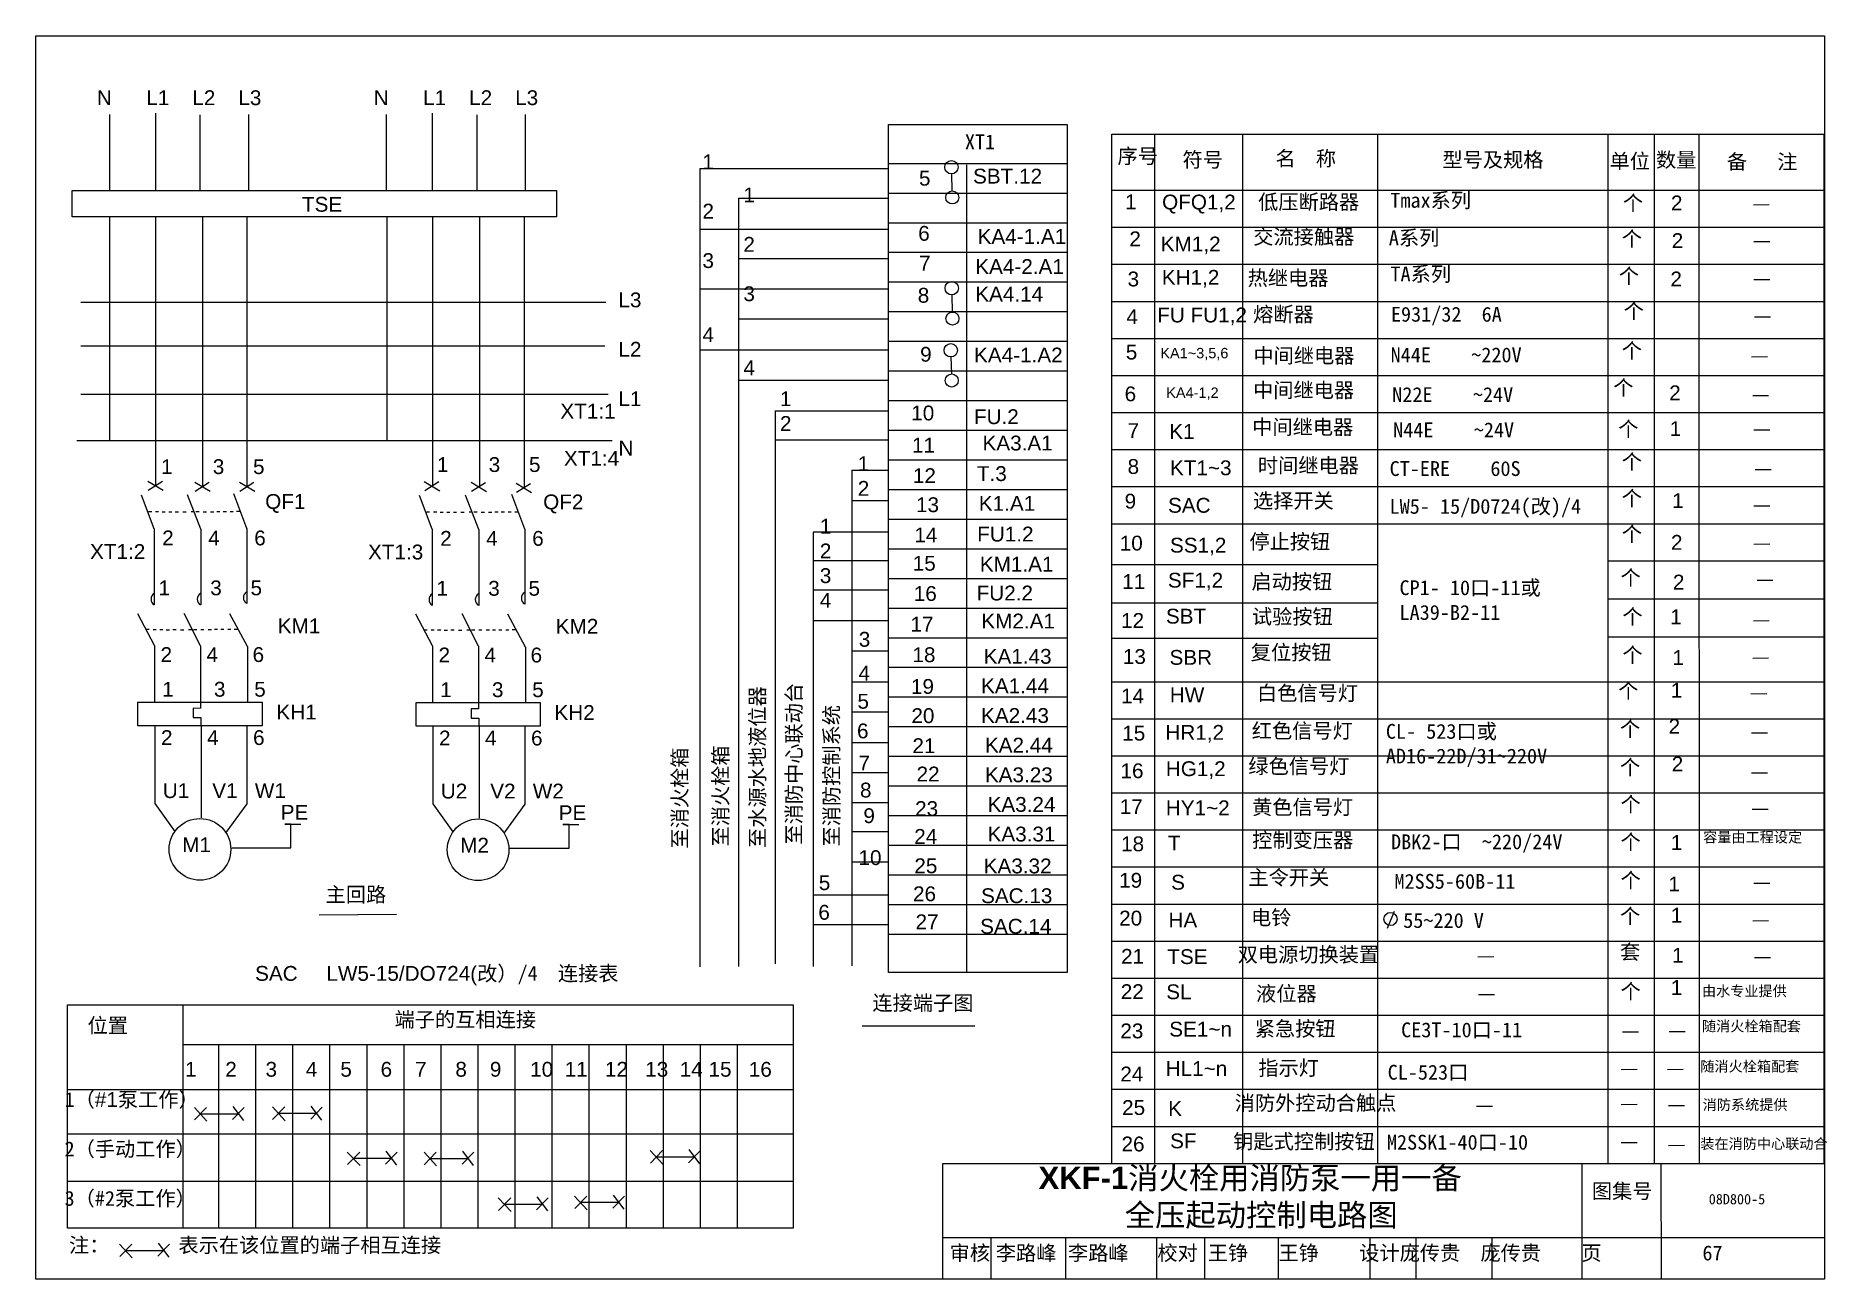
# Model space of a CAD drawing. Header units: millimetres. Extents: x 3166 to 3287, y 1511 to 1595.
import ezdxf

# ---------------------------------------------------------------- set-up
doc = ezdxf.new("R2010")
doc.units = ezdxf.units.MM
doc.styles.get("Standard").update_dxf_attribs({"font": 'arial.ttf'})

# ---------------------------------------------------------------- blocks, each defined once
blk = doc.blocks.new('*U36')
at = {"color": 7}
blk.add_line((-24.05, 0), (24.05, 0), dxfattribs=at)
blk = doc.blocks.new('*U37')
at = {"color": 0, "linetype": 'ByBlock', "lineweight": -2, "transparency": 16777216}
for p in [(0, 22.5), (0, 20), (0, 17.5), (0, 15), (0, 12.5), (0, 10), (0, 7.5), (0, 5), (0, 2.5), (0, 0)]:
    blk.add_blockref('*U36', p, dxfattribs=at)
blk = doc.blocks.new('*U38')
at = {"color": 7}
blk.add_line((-24.02, 0), (24.02, 0), dxfattribs=at)
blk = doc.blocks.new('*U39')
at = {"color": 0, "linetype": 'ByBlock', "lineweight": -2, "transparency": 16777216}
for p in [(0, 30), (0, 27.5), (0, 25), (0, 22.5), (0, 20), (0, 17.5), (0, 15), (0, 12.5), (0, 10), (0, 7.5), (0, 5), (0, 2.5), (0, 0)]:
    blk.add_blockref('*U38', p, dxfattribs=at)
blk = doc.blocks.new('*U40')
at = {"color": 7}
blk.add_line((-6.03, 0), (6.03, 0), dxfattribs=at)
blk = doc.blocks.new('*U41')
at = {"color": 0, "linetype": 'ByBlock', "lineweight": -2, "transparency": 16777216}
for p in [(0, 52), (0, 50), (0, 48), (0, 46), (0, 44), (0, 42), (0, 40), (0, 38), (0, 36), (0, 34), (0, 32), (0, 30), (0, 28), (0, 26), (0, 24), (0, 22), (0, 20), (0, 18), (0, 16), (0, 14), (0, 12), (0, 10), (0, 8), (0, 6), (0, 4), (0, 2), (0, 0)]:
    blk.add_blockref('*U40', p, dxfattribs=at)
blk = doc.blocks.new('*U42')
at = {"color": 7}
blk.add_line((0, 6.19), (0, -6.19), dxfattribs=at)
blk = doc.blocks.new('*U43')
at = {"color": 0, "linetype": 'ByBlock', "lineweight": -2, "transparency": 16777216}
for p in [(0, 0), (2.5, 0), (5, 0), (7.5, 0), (10, 0), (12.5, 0), (15, 0), (17.5, 0), (20, 0), (22.5, 0), (25, 0), (27.5, 0), (30, 0), (32.5, 0), (35, 0)]:
    blk.add_blockref('*U42', p, dxfattribs=at)

msp = doc.modelspace()

# ---------------------------------------------------------------- linework, layer by layer
for p, q in [((3171.43, 1590.02), (3171.43, 1584.88)), ((3174.53, 1590.11), (3174.53, 1584.88)), ((3177.54, 1590), (3177.54, 1584.88)), ((3180.81, 1590.02), (3180.81, 1584.88)), ((3190.1, 1590.02), (3190.1, 1584.88)), ((3193.2, 1590.11), (3193.2, 1584.88)), ((3196.22, 1590), (3196.22, 1584.88)), ((3199.49, 1590.02), (3199.49, 1584.88)), ((3241.96, 1588.68), (3241.96, 1519.23)), ((3247.89, 1588.68), (3247.89, 1519.23)), ((3257.01, 1588.68), (3257.01, 1519.23)), ((3272.54, 1588.68), (3272.54, 1519.23)), ((3275.68, 1588.68), (3275.68, 1519.23)), ((3278.69, 1588.68), (3278.72, 1519.23)), ((3211.27, 1586.38), (3224.01, 1586.38)), ((3211.27, 1586.38), (3211.27, 1532.52)), ((3229.26, 1586.63), (3229.26, 1532.12)), ((3228.25, 1586.01), (3228.29, 1584.86)), ((3213.89, 1584.38), (3224.01, 1584.38)), ((3213.89, 1584.38), (3213.89, 1532.53)), ((3282.37, 1583.93), (3283.44, 1583.94)), ((3171.43, 1583.12), (3171.43, 1568.02)), ((3174.53, 1583.12), (3174.53, 1565)), ((3177.7, 1583.12), (3177.7, 1564.93)), ((3180.7, 1583.12), (3180.7, 1564.91)), ((3190.14, 1583.12), (3190.14, 1568.02)), ((3193.24, 1583.12), (3193.24, 1565)), ((3196.41, 1583.12), (3196.41, 1564.93)), ((3199.41, 1583.12), (3199.41, 1564.76)), ((3211.27, 1582.29), (3224.01, 1582.29)), ((3282.41, 1581.45), (3283.48, 1581.46)), ((3213.89, 1580.31), (3224.01, 1580.31)), ((3282.41, 1578.88), (3283.48, 1578.89)), ((3211.27, 1578.25), (3224.01, 1578.25)), ((3228.27, 1577.84), (3228.31, 1576.69)), ((3169.51, 1577.35), (3204.93, 1577.35)), ((3213.89, 1576.23), (3224.01, 1576.23)), ((3282.45, 1576.36), (3283.53, 1576.37)), ((3169.51, 1574.42), (3204.86, 1574.42)), ((3211.27, 1574.13), (3224.01, 1574.13)), ((3228.21, 1573.66), (3228.25, 1572.51)), ((3282.25, 1573.67), (3283.32, 1573.68)), ((3213.89, 1572.1), (3224.01, 1572.1)), ((3169.51, 1571.15), (3205.09, 1571.15)), ((3282.33, 1571.06), (3283.4, 1571.07)), ((3216.36, 1570.03), (3224.01, 1570.03)), ((3216.36, 1570.03), (3216.36, 1532.72)), ((3169.24, 1568.02), (3205.36, 1568.02)), ((3216.36, 1568.07), (3224.01, 1568.07)), ((3282.41, 1568.75), (3283.48, 1568.75)), ((3221.52, 1566.03), (3224.01, 1566.03)), ((3221.52, 1566.03), (3221.52, 1532.58)), ((3282.5, 1566.06), (3283.57, 1566.06)), ((3174.44, 1562.07), (3173.59, 1564.34)), ((3174.03, 1565.29), (3175.06, 1564.67)), ((3174.05, 1564.68), (3175, 1565.29)), ((3177.59, 1562.05), (3176.7, 1564.36)), ((3177.2, 1565.22), (3178.23, 1564.6)), ((3177.22, 1564.61), (3178.17, 1565.22)), ((3180.7, 1562.08), (3179.82, 1564.42)), ((3180.2, 1565.22), (3181.24, 1564.6)), ((3180.23, 1564.61), (3181.18, 1565.21)), ((3192.68, 1565.26), (3193.72, 1564.63)), ((3192.71, 1564.64), (3193.65, 1565.25)), ((3196.35, 1562.02), (3195.46, 1564.33)), ((3195.83, 1565.21), (3196.87, 1564.59)), ((3195.86, 1564.6), (3196.81, 1565.2)), ((3199.46, 1562.05), (3198.58, 1564.39)), ((3198.87, 1565.14), (3199.91, 1564.52)), ((3198.9, 1564.53), (3199.84, 1565.13)), ((3174.06, 1563.24), (3174.28, 1563.24)), ((3174.54, 1563.23), (3174.75, 1563.23)), ((3174.98, 1563.22), (3175.19, 1563.22)), ((3175.43, 1563.21), (3175.64, 1563.21)), ((3175.87, 1563.22), (3176.09, 1563.22)), ((3176.39, 1563.21), (3176.61, 1563.21)), ((3176.94, 1563.23), (3177.15, 1563.23)), ((3177.26, 1563.23), (3177.48, 1563.23)), ((3177.75, 1563.22), (3177.97, 1563.22)), ((3178.26, 1563.22), (3178.47, 1563.22)), ((3178.68, 1563.24), (3178.89, 1563.24)), ((3179.11, 1563.24), (3179.32, 1563.24)), ((3179.57, 1563.24), (3179.79, 1563.24)), ((3180.01, 1563.25), (3180.23, 1563.25)), ((3193.21, 1562.04), (3192.35, 1564.31)), ((3192.83, 1563.21), (3193.04, 1563.21)), ((3193.3, 1563.2), (3193.52, 1563.2)), ((3193.74, 1563.19), (3193.96, 1563.19)), ((3194.19, 1563.18), (3194.4, 1563.18)), ((3194.64, 1563.19), (3194.85, 1563.19)), ((3195.15, 1563.18), (3195.37, 1563.18)), ((3195.7, 1563.2), (3195.91, 1563.2)), ((3196.03, 1563.2), (3196.24, 1563.2)), ((3196.52, 1563.19), (3196.73, 1563.19)), ((3197.02, 1563.19), (3197.23, 1563.19)), ((3197.44, 1563.21), (3197.66, 1563.21)), ((3197.87, 1563.21), (3198.09, 1563.21)), ((3198.34, 1563.21), (3198.55, 1563.21)), ((3198.78, 1563.22), (3198.99, 1563.22)), ((3221.52, 1563.98), (3224.01, 1563.98)), ((3282.41, 1563.62), (3283.48, 1563.62)), ((3174.44, 1562.07), (3174.44, 1556.93)), ((3177.59, 1562.05), (3177.59, 1556.93)), ((3180.7, 1562.08), (3180.7, 1557.02)), ((3193.21, 1562.04), (3193.21, 1556.9)), ((3196.35, 1562.02), (3196.35, 1556.9)), ((3199.46, 1562.05), (3199.46, 1556.98)), ((3224.01, 1561.83), (3218.92, 1561.83)), ((3218.92, 1561.83), (3218.92, 1532.54)), ((3282.41, 1561.04), (3283.48, 1561.05)), ((3224.01, 1559.91), (3218.92, 1559.91)), ((3282.62, 1558.6), (3283.69, 1558.61)), ((3224.01, 1557.92), (3218.92, 1557.92)), ((3174.47, 1554.2), (3173.34, 1556.33)), ((3177.58, 1554.17), (3176.47, 1556.36)), ((3180.74, 1554.12), (3179.55, 1556.34)), ((3193.23, 1554.17), (3192.1, 1556.3)), ((3196.34, 1554.14), (3195.23, 1556.33)), ((3199.5, 1554.09), (3198.31, 1556.31)), ((3224.01, 1555.86), (3218.92, 1555.86)), ((3282.37, 1555.86), (3283.44, 1555.87)), ((3173.9, 1555.29), (3174.12, 1555.29)), ((3174.38, 1555.28), (3174.59, 1555.28)), ((3174.82, 1555.27), (3175.03, 1555.27)), ((3175.26, 1555.26), (3175.48, 1555.26)), ((3175.71, 1555.27), (3175.93, 1555.27)), ((3176.23, 1555.26), (3176.45, 1555.26)), ((3176.77, 1555.28), (3176.99, 1555.28)), ((3177.1, 1555.28), (3177.32, 1555.28)), ((3177.59, 1555.27), (3177.81, 1555.27)), ((3178.09, 1555.27), (3178.31, 1555.27)), ((3178.52, 1555.29), (3178.73, 1555.29)), ((3178.95, 1555.29), (3179.16, 1555.29)), ((3179.41, 1555.29), (3179.63, 1555.29)), ((3179.85, 1555.3), (3180.07, 1555.3)), ((3192.66, 1555.26), (3192.88, 1555.26)), ((3193.14, 1555.25), (3193.35, 1555.25)), ((3193.58, 1555.24), (3193.79, 1555.24)), ((3194.03, 1555.23), (3194.24, 1555.23)), ((3194.47, 1555.24), (3194.69, 1555.24)), ((3194.99, 1555.23), (3195.21, 1555.23)), ((3195.54, 1555.25), (3195.75, 1555.25)), ((3195.86, 1555.25), (3196.08, 1555.25)), ((3196.35, 1555.24), (3196.57, 1555.24)), ((3196.85, 1555.24), (3197.07, 1555.24)), ((3197.28, 1555.26), (3197.49, 1555.26)), ((3197.71, 1555.26), (3197.92, 1555.26)), ((3198.17, 1555.26), (3198.39, 1555.26)), ((3198.61, 1555.27), (3198.83, 1555.27)), ((3174.47, 1554.2), (3174.47, 1550.37)), ((3177.58, 1554.17), (3177.58, 1550.37)), ((3180.74, 1554.12), (3180.74, 1550.37)), ((3193.23, 1554.17), (3193.23, 1550.34)), ((3196.34, 1554.14), (3196.34, 1550.34)), ((3199.5, 1554.09), (3199.5, 1550.34)), ((3221.52, 1553.83), (3224.01, 1553.83)), ((3282.33, 1553.34), (3283.4, 1553.35)), ((3221.52, 1551.73), (3224.01, 1551.73)), ((3177.57, 1549.95), (3177.09, 1549.96)), ((3177.09, 1549.96), (3177.09, 1549.33)), ((3177.58, 1550.37), (3177.57, 1549.96)), ((3196.34, 1549.92), (3195.85, 1549.93)), ((3195.85, 1549.93), (3195.85, 1549.3)), ((3196.34, 1550.34), (3196.34, 1549.93)), ((3282.2, 1550.94), (3283.28, 1550.95)), ((3174.49, 1548.78), (3174.49, 1543.53)), ((3177.09, 1549.33), (3177.59, 1549.33)), ((3177.59, 1549.33), (3177.59, 1548.78)), ((3177.63, 1548.78), (3177.63, 1542.57)), ((3180.7, 1548.78), (3180.7, 1543.51)), ((3193.26, 1548.75), (3193.26, 1543.5)), ((3195.85, 1549.3), (3196.35, 1549.3)), ((3196.35, 1549.3), (3196.35, 1548.75)), ((3196.39, 1548.75), (3196.39, 1542.54)), ((3199.46, 1548.75), (3199.46, 1543.48)), ((3221.52, 1549.72), (3224.01, 1549.72)), ((3221.52, 1547.64), (3224.01, 1547.64)), ((3282.25, 1548.29), (3283.32, 1548.3)), ((3221.52, 1545.63), (3224.01, 1545.63)), ((3282.24, 1545.6), (3283.32, 1545.6)), ((3174.49, 1543.53), (3175.85, 1541.64)), ((3180.7, 1543.51), (3179.28, 1541.57)), ((3193.26, 1543.5), (3194.61, 1541.61)), ((3199.46, 1543.48), (3198.05, 1541.54)), ((3221.52, 1543.6), (3224.01, 1543.6)), ((3282.29, 1543.15), (3283.36, 1543.16)), ((3183.68, 1542.14), (3183.27, 1542.14)), ((3183.27, 1542.14), (3184.34, 1542.14)), ((3183.68, 1540.54), (3183.68, 1542.14)), ((3202.45, 1542.11), (3202.03, 1542.11)), ((3202.03, 1542.11), (3203.11, 1542.11)), ((3202.45, 1540.51), (3202.45, 1542.11)), ((3221.52, 1541.64), (3224.01, 1541.64)), ((3179.7, 1540.54), (3183.68, 1540.54)), ((3198.46, 1540.51), (3202.45, 1540.51)), ((3221.52, 1539.6), (3224.01, 1539.6)), ((3282.41, 1538.15), (3283.48, 1538.15)), ((3218.92, 1537.37), (3224.01, 1537.37)), ((3185.59, 1536.02), (3190.81, 1536.06)), ((3218.92, 1535.38), (3224.01, 1535.38)), ((3258.13, 1536.24), (3257.66, 1535.1)), ((3282.33, 1535.62), (3283.4, 1535.63)), ((3263.78, 1533.19), (3264.85, 1533.2)), ((3282.45, 1533.14), (3283.52, 1533.15)), ((3263.82, 1530.64), (3264.89, 1530.65)), ((3176.38, 1529.94), (3176.38, 1514.88)), ((3222.22, 1528.53), (3229.83, 1528.53)), ((3273.54, 1528.12), (3274.62, 1528.12)), ((3276.69, 1528.16), (3277.76, 1528.16)), ((3176.38, 1527.27), (3217.56, 1527.27)), ((3273.46, 1525.59), (3274.53, 1525.6)), ((3276.57, 1525.59), (3277.64, 1525.6)), ((3168.59, 1524.23), (3217.56, 1524.23)), ((3273.46, 1523.23), (3274.53, 1523.24)), ((3177.16, 1523.03), (3178.01, 1522.1)), ((3177.17, 1522.18), (3177.99, 1523.03)), ((3177.58, 1522.6), (3180.13, 1522.6)), ((3180.52, 1523.03), (3179.74, 1522.21)), ((3179.76, 1523.09), (3180.48, 1522.14)), ((3182.43, 1523.06), (3183.28, 1522.13)), ((3182.44, 1522.21), (3183.26, 1523.06)), ((3182.85, 1522.63), (3185.4, 1522.63)), ((3185.79, 1523.05), (3185.01, 1522.24)), ((3185.03, 1523.12), (3185.75, 1522.17)), ((3263.69, 1523.11), (3264.76, 1523.11)), ((3276.65, 1523.15), (3277.72, 1523.16)), ((3168.59, 1521.25), (3217.56, 1521.25)), ((3187.48, 1520.02), (3188.34, 1519.1)), ((3187.5, 1519.17), (3188.32, 1520.02)), ((3187.91, 1519.6), (3190.45, 1519.6)), ((3190.85, 1520.02), (3190.07, 1519.21)), ((3190.08, 1520.08), (3190.81, 1519.14)), ((3192.66, 1520.01), (3193.51, 1519.08)), ((3192.67, 1519.16), (3193.49, 1520.01)), ((3196.02, 1520.01), (3195.24, 1519.19)), ((3195.26, 1520.07), (3195.98, 1519.12)), ((3207.93, 1520.12), (3208.78, 1519.19)), ((3207.94, 1519.27), (3208.76, 1520.12)), ((3208.35, 1519.69), (3210.9, 1519.69)), ((3211.29, 1520.11), (3210.51, 1519.3)), ((3210.53, 1520.18), (3211.25, 1519.23)), ((3273.46, 1520.67), (3274.53, 1520.67)), ((3276.65, 1520.46), (3277.72, 1520.47)), ((3193.08, 1519.58), (3195.63, 1519.58)), ((3239.07, 1519.23), (3227.64, 1519.23)), ((3227.64, 1519.23), (3227.64, 1511.44)), ((3270.79, 1519.23), (3270.79, 1511.44)), ((3276.12, 1519.23), (3276.14, 1511.44)), ((3168.59, 1518.05), (3217.56, 1518.05)), ((3197.67, 1516.93), (3198.53, 1516)), ((3197.69, 1516.08), (3198.51, 1516.93)), ((3198.1, 1516.5), (3200.65, 1516.5)), ((3201.04, 1516.92), (3200.26, 1516.11)), ((3200.28, 1516.99), (3201, 1516.04)), ((3202.82, 1517.05), (3203.67, 1516.12)), ((3202.83, 1516.2), (3203.65, 1517.05)), ((3203.24, 1516.63), (3205.79, 1516.63)), ((3206.18, 1517.05), (3205.4, 1516.23)), ((3205.42, 1517.11), (3206.14, 1516.16)), ((3172.11, 1513.81), (3172.97, 1512.88)), ((3172.13, 1512.96), (3172.95, 1513.81)), ((3175.48, 1513.8), (3174.7, 1512.99)), ((3174.71, 1513.87), (3175.44, 1512.92)), ((3227.64, 1514.26), (3287.17, 1514.26)), ((3230.92, 1514.26), (3230.92, 1511.44)), ((3235.94, 1514.26), (3235.94, 1511.44)), ((3242.1, 1514.26), (3242.1, 1511.44)), ((3245.33, 1514.26), (3245.33, 1511.44)), ((3250.31, 1514.26), (3250.31, 1511.44)), ((3256.48, 1514.26), (3256.48, 1511.44)), ((3259.59, 1514.26), (3259.59, 1511.44)), ((3264.72, 1514.26), (3264.72, 1511.44)), ((3172.54, 1513.38), (3175.08, 1513.38))]:
    msp.add_line(p, q)
at = {"color": 7}
for p, q in [((3239.07, 1559.65), (3257.01, 1559.65)), ((3272.54, 1559.9), (3287.12, 1559.9)), ((3239.07, 1557.07), (3257.01, 1557.07)), ((3272.54, 1557.34), (3287.17, 1557.34)), ((3239.07, 1554.69), (3257.01, 1554.69)), ((3272.54, 1554.77), (3287.12, 1554.77))]:
    msp.add_line(p, q, dxfattribs=at)
for points in [[(3166.46, 1595.32), (3287.17, 1595.32), (3287.17, 1511.44), (3166.46, 1511.44)], [(3224.01, 1589.35), (3236.06, 1589.35), (3236.06, 1532.12), (3224.01, 1532.12)], [(3239.07, 1588.68), (3287.12, 1588.68), (3287.12, 1519.23), (3239.07, 1519.23)], [(3168.91, 1584.88), (3201.6, 1584.88), (3201.6, 1583.12), (3168.91, 1583.12)], [(3173.35, 1550.37), (3181.74, 1550.37), (3181.74, 1548.78), (3173.35, 1548.78)], [(3192.12, 1550.34), (3200.5, 1550.34), (3200.5, 1548.75), (3192.12, 1548.75)], [(3168.59, 1529.94), (3217.56, 1529.94), (3217.56, 1514.88), (3168.59, 1514.88)]]:
    msp.add_lwpolyline(points, close=True)
for centre, radius in [((3228.25, 1586.46), 0.452), ((3228.31, 1584.42), 0.44), ((3228.27, 1578.3), 0.452), ((3228.32, 1576.25), 0.44), ((3228.21, 1574.11), 0.452), ((3228.27, 1572.07), 0.44), ((3177.54, 1540.44), 2.08), ((3196.31, 1540.41), 2.08), ((3257.88, 1535.74), 0.445)]:
    msp.add_circle(centre, radius)
for centre in [(3174.7, 1557.32), (3177.82, 1557.32), (3180.93, 1557.42), (3193.46, 1557.29), (3196.58, 1557.29), (3199.69, 1557.39)]:
    msp.add_arc(centre, 0.46, 123.3156, 236.6844)

# ---------------------------------------------------------------- block references
for name, p in [('*U41', (3230.02, 1534.72)), ('*U37', (3263.12, 1562.41)), ('*U39', (3263.1, 1521.75)), ('*U43', (3178.79, 1521.08))]:
    msp.add_blockref(name, p, dxfattribs=at)

# ---------------------------------------------------------------- texts
at = {"attachment_point": 1}
for s, width, insert, char_height in [('N      L1    L2    L3', 12.5032, (3170.58, 1591.65), 1), ('N      L1    L2    L3', 12.5032, (3189.26, 1591.65), 1), ('{\\fSimSun|b0|i0|c134|p2;XT1}', 5.0217, (3229.16, 1588.67), 1), ('1\\P\\P2\\P\\P3\\P\\P\\P4', 2.0069, (3211.45, 1587.33), 1), ('{\\fSimSun|b0|i0|c134|p2;序号}', 3.1874, (3239.46, 1587.71), 1), ('{\\fSimSun|b0|i0|c134|p2;符号}', 3.1874, (3243.85, 1587.47), 1), ('{\\fSimSun|b0|i0|c134|p2;名  称}', 4.687, (3250.12, 1587.55), 1), ('{\\fSimSun|b0|i0|c134|p2;型号及规格}', 7.5211, (3261.39, 1587.47), 1), ('{\\fSimSun|b0|i0|c134|p2;单位}', 3.1874, (3272.67, 1587.37), 1), ('{\\fSimSun|b0|i0|c134|p2;数量}', 3.1874, (3275.8, 1587.46), 1), ('{\\fSimSun|b0|i0|c134|p2;备   注}', 5.2814, (3280.58, 1587.33), 1), ('5', 1.8197, (3226.06, 1586.22), 1), ('SBT.12', 5.3748, (3229.71, 1586.36), 1), ('1\\P\\P2\\P\\P3\\P\\P\\P4', 2.0069, (3214.21, 1585.09), 1), ('{\\fSimSun|b0|i0|c134|p2;Tmax系列}', 6.7104, (3257.87, 1584.73), 1), ('TSE', 2.2175, (3184.42, 1584.46), 1), ('1', 1.8197, (3239.97, 1584.63), 1), ('QFQ1,2', 5.3748, (3242.47, 1584.61), 1), ('{\\fSimSun|b0|i0|c134|p2;低压断路器}', 7.1702, (3248.95, 1584.62), 1), ('{\\fSimSun|b0|i0|c134|p2;个}', 1.2292, (3273.57, 1584.55), 1), ('2', 1.8197, (3276.81, 1584.55), 1), ('6', 1.8197, (3226.01, 1582.5), 1), ('KA4-1.A1', 5.3748, (3230.02, 1582.29), 1), ('2', 1.8197, (3240.26, 1582.13), 1), ('KM1,2', 5.3748, (3242.38, 1581.78), 1), ('{\\fSimSun|b0|i0|c134|p2;交流接触器}', 7.1702, (3248.62, 1582.27), 1), ('{\\fSimSun|b0|i0|c134|p2;A系列}', 6.7104, (3257.77, 1582.2), 1), ('{\\fSimSun|b0|i0|c134|p2;个}', 1.2292, (3273.49, 1582.13), 1), ('2', 1.8197, (3276.86, 1582.01), 1), ('7', 1.8197, (3226.07, 1580.49), 1), ('KA4-2.A1', 5.3748, (3229.86, 1580.26), 1), ('3', 1.8197, (3240.14, 1579.42), 1), ('KH1,2', 5.3748, (3242.45, 1579.53), 1), ('{\\fSimSun|b0|i0|c134|p2;热继电器}', 7.1702, (3248.24, 1579.49), 1), ('{\\fSimSun|b0|i0|c134|p2;TA系列}', 6.7104, (3257.88, 1579.76), 1), ('{\\fSimSun|b0|i0|c134|p2;个}', 1.2292, (3273.29, 1579.63), 1), ('2', 1.8197, (3276.77, 1579.42), 1), ('L3\\P\\PL2\\P\\PL1\\P\\PN', 12.5032, (3205.78, 1578.01), 1), ('8', 1.8197, (3225.98, 1578.32), 1), ('KA4.14', 5.3748, (3229.86, 1578.4), 1), ('4', 1.8197, (3240.06, 1576.88), 1), ('FU FU1,2', 6.353, (3242.14, 1576.99), 1), ('{\\fSimSun|b0|i0|c134|p2;熔断器}', 7.1702, (3248.61, 1577.04), 1), ('{\\fSimSun|b0|i0|c134|p2;E931/32  6A}', 9.0122, (3257.91, 1577.04), 1), ('{\\fSimSun|b0|i0|c134|p2;个}', 1.2292, (3273.62, 1577.26), 1), ('9', 1.8197, (3226.14, 1574.34), 1), ('KA4-1.A2', 5.3748, (3229.78, 1574.29), 1), ('5', 1.8197, (3240.02, 1574.49), 1), ('\\A1;KA1~3,5,6', 5.3748, (3242.35, 1574.27), 0.7), ('{\\fSimSun|b0|i0|c134|p2;中间继电器}', 7.1702, (3248.63, 1574.25), 1), ('{\\fSimSun|b0|i0|c134|p2;N44E    ~220V}', 10.217, (3257.89, 1574.3), 1), ('{\\fSimSun|b0|i0|c134|p2;个}', 1.2292, (3273.49, 1574.59), 1), ('6', 1.8197, (3239.94, 1571.67), 1), ('\\A1;KA4-1,2', 5.3748, (3242.75, 1571.6), 0.7), ('{\\fSimSun|b0|i0|c134|p2;中间继电器}', 7.1702, (3248.61, 1571.92), 1), ('{\\fSimSun|b0|i0|c134|p2;N22E    ~24V}', 10.217, (3258, 1571.62), 1), ('{\\fSimSun|b0|i0|c134|p2;个}', 1.2292, (3272.92, 1572.09), 1), ('2', 1.8197, (3276.69, 1571.74), 1), ('XT1:1', 2.2175, (3201.86, 1570.5), 1), ('1\\P2', 1.1178, (3216.68, 1571.34), 1), ('10', 1.8197, (3225.54, 1570.38), 1), ('FU.2', 5.3748, (3229.77, 1570.13), 1), ('7', 1.8197, (3240.14, 1569.19), 1), ('{\\fSimSun|b0|i0|c134|p2;中间继电器}', 7.1702, (3248.55, 1569.43), 1), ('{\\fSimSun|b0|i0|c134|p2;N44E    ~24V}', 10.217, (3258.06, 1569.24), 1), ('{\\fSimSun|b0|i0|c134|p2;个}', 1.2292, (3273.25, 1569.3), 1), ('1', 1.8197, (3276.72, 1569.32), 1), ('11', 1.8197, (3225.59, 1568.21), 1), ('KA3.A1', 5.3748, (3230.35, 1568.35), 1), ('K1', 5.3748, (3242.95, 1569.13), 1), ('1       3     5', 8.2426, (3174.91, 1566.76), 1), ('1       3     5', 8.2426, (3193.53, 1566.9), 1), ('XT1:4', 2.2175, (3202.1, 1567.32), 1), ('1\\P2', 1.1178, (3221.93, 1566.96), 1), ('8', 1.8197, (3240.14, 1566.77), 1), ('{\\fSimSun|b0|i0|c134|p2;时间继电器}', 7.1702, (3248.93, 1566.84), 1), ('{\\fSimSun|b0|i0|c134|p2;个}', 1.2292, (3273.49, 1567.09), 1), ('12', 1.8197, (3225.65, 1566.15), 1), ('T.3', 5.3748, (3229.97, 1566.29), 1), ('KT1~3', 5.3748, (3243, 1566.68), 1), ('{\\fSimSun|b0|i0|c134|p2;CT-ERE    60S}', 10.217, (3257.82, 1566.63), 1), ('QF1', 2.2175, (3181.94, 1564.41), 1), ('QF2', 2.2175, (3200.7, 1564.38), 1), ('9', 1.8197, (3239.94, 1564.43), 1), ('{\\fSimSun|b0|i0|c134|p2;选择开关}', 7.1702, (3248.6, 1564.46), 1), ('{\\fSimSun|b0|i0|c134|p2;个}', 1.2292, (3273.49, 1564.63), 1), ('1', 1.8197, (3276.89, 1564.47), 1), ('13', 1.8197, (3225.86, 1564.19), 1), ('K1.A1', 5.3748, (3230.1, 1564.28), 1), ('SAC', 5.3748, (3242.87, 1564.15), 1), ('{\\fSimSun|b0|i0|c134|p2;LW5- 15/D0724(改)/4}', 14.0037, (3257.82, 1564.08), 1), ('2      4      6', 8.2426, (3174.99, 1561.95), 1), ('2      4      6', 8.2426, (3193.75, 1561.92), 1), ('1\\P2\\P3\\P4', 1.1178, (3219.37, 1562.74), 1), ('14', 1.8197, (3225.75, 1562.15), 1), ('FU1.2', 5.3748, (3229.99, 1562.21), 1), ('{\\fSimSun|b0|i0|c134|p2;个}', 1.2292, (3273.49, 1562.21), 1), ('XT1:2', 2.2175, (3170.12, 1561.03), 1), ('XT1:3', 2.2175, (3188.88, 1561), 1), ('10', 1.8197, (3239.61, 1561.6), 1), ('SS1,2', 5.3748, (3243, 1561.46), 1), ('{\\fSimSun|b0|i0|c134|p2;停止按钮}', 7.1702, (3248.36, 1561.7), 1), ('2', 1.8197, (3276.81, 1561.65), 1), ('15', 1.8197, (3225.64, 1560.24), 1), ('KM1.A1', 5.3748, (3230.17, 1560.18), 1), ('1       3     5', 8.2426, (3174.74, 1558.58), 1), ('1       3     5', 8.2426, (3193.5, 1558.55), 1), ('11', 1.8197, (3239.78, 1559.01), 1), ('SF1,2', 5.3748, (3242.86, 1559.1), 1), ('{\\fSimSun|b0|i0|c134|p2;启动按钮}', 7.1702, (3248.5, 1559), 1), ('{\\fSimSun|b0|i0|c134|p2;CP1- 10口-11或\\PLA39-B2-11}', 10.217, (3258.49, 1558.59), 1), ('{\\fSimSun|b0|i0|c134|p2;个}', 1.2292, (3273.41, 1559.27), 1), ('2', 1.8197, (3276.94, 1558.97), 1), ('16', 1.8197, (3225.71, 1558.2), 1), ('FU2.2', 5.3748, (3229.95, 1558.23), 1), ('KM1', 2.2175, (3182.79, 1556.02), 1), ('KM2', 2.2175, (3201.55, 1555.99), 1), ('17', 1.8197, (3225.49, 1556.13), 1), ('KM2.A1', 5.3748, (3230.27, 1556.34), 1), ('12', 1.8197, (3239.7, 1556.38), 1), ('SBT', 5.3748, (3242.73, 1556.67), 1), ('{\\fSimSun|b0|i0|c134|p2;试验按钮}', 7.1702, (3248.53, 1556.64), 1), ('{\\fSimSun|b0|i0|c134|p2;个}', 1.2292, (3273.53, 1556.64), 1), ('1', 1.8197, (3276.76, 1556.63), 1), ('3', 1.8197, (3222, 1555.11), 1), ('2      4      6', 8.2426, (3174.88, 1554.08), 1), ('2      4      6', 8.2426, (3193.64, 1554.05), 1), ('18', 1.8197, (3225.62, 1554.07), 1), ('KA1.43', 5.3748, (3230.43, 1553.96), 1), ('13', 1.8197, (3239.82, 1553.95), 1), ('SBR', 5.3748, (3242.97, 1553.89), 1), ('{\\fSimSun|b0|i0|c134|p2;复位按钮}', 7.1702, (3248.45, 1554.23), 1), ('{\\fSimSun|b0|i0|c134|p2;个}', 1.2292, (3273.53, 1554.06), 1), ('1', 1.8197, (3276.91, 1553.88), 1), ('4', 1.8197, (3221.98, 1552.83), 1), ('1       3     5', 8.2426, (3174.99, 1551.74), 1), ('1       3     5', 8.2426, (3193.75, 1551.71), 1), ('19', 1.8197, (3225.52, 1551.93), 1), ('KA1.44', 5.3748, (3230.25, 1551.97), 1), ('14', 1.8197, (3239.7, 1551.29), 1), ('HW', 5.3748, (3242.99, 1551.36), 1), ('{\\fSimSun|b0|i0|c134|p2;白色信号灯}', 7.1702, (3248.87, 1551.48), 1), ('{\\fSimSun|b0|i0|c134|p2;个}', 1.2292, (3273.25, 1551.64), 1), ('1', 1.8197, (3276.8, 1551.67), 1), ('KH1', 2.2175, (3182.7, 1550.2), 1), ('KH2', 2.2175, (3201.46, 1550.17), 1), ('5', 1.8197, (3221.91, 1550.93), 1), ('20', 1.8197, (3225.55, 1549.96), 1), ('KA2.43', 5.3748, (3230.25, 1549.97), 1), ('6', 1.8197, (3221.88, 1548.93), 1), ('15', 1.8197, (3239.78, 1548.78), 1), ('HR1,2', 5.3748, (3242.69, 1548.83), 1), ('{\\fSimSun|b0|i0|c134|p2;红色信号灯}', 7.1702, (3248.52, 1548.94), 1), ('{\\fSimSun|b0|i0|c134|p2;CL- 523口或\\PAD16-22D/31~220V}', 10.217, (3257.57, 1548.9), 1), ('{\\fSimSun|b0|i0|c134|p2;个}', 1.2292, (3273.37, 1549.06), 1), ('2', 1.8197, (3276.65, 1549.24), 1), ('2      4      6', 8.2426, (3174.91, 1548.48), 1), ('2      4      6', 8.2426, (3193.67, 1548.45), 1), ('21', 1.8197, (3225.62, 1547.93), 1), ('KA2.44', 5.3748, (3230.51, 1547.97), 1), ('7', 1.8197, (3221.98, 1546.76), 1), ('16', 1.8197, (3239.66, 1546.24), 1), ('HG1,2', 5.3748, (3242.72, 1546.38), 1), ('{\\fSimSun|b0|i0|c134|p2;绿色信号灯}', 7.1702, (3248.29, 1546.55), 1), ('{\\fSimSun|b0|i0|c134|p2;个}', 1.2292, (3273.37, 1546.48), 1), ('2', 1.8197, (3276.86, 1546.7), 1), ('22', 1.8197, (3225.9, 1546.02), 1), ('KA3.23', 5.3748, (3230.51, 1545.97), 1), ('U1    V1   W1', 8.2426, (3175.03, 1544.9), 1), ('U2    V2   W2', 8.2426, (3193.79, 1544.87), 1), ('8', 1.8197, (3222.08, 1544.94), 1), ('KA3.24', 5.3748, (3230.69, 1543.97), 1), ('17', 1.8197, (3239.61, 1543.82), 1), ('{\\fSimSun|b0|i0|c134|p2;黄色信号灯}', 7.1702, (3248.54, 1543.79), 1), ('{\\fSimSun|b0|i0|c134|p2;个}', 1.2292, (3273.41, 1543.98), 1), ('PE', 2.2175, (3182.99, 1543.44), 1), ('PE', 2.2175, (3201.75, 1543.41), 1), ('9', 1.8197, (3222.31, 1543.21), 1), ('23', 1.8197, (3225.8, 1543.69), 1), ('HY1~2', 5.3748, (3242.72, 1543.74), 1), ('24', 1.8197, (3225.74, 1541.81), 1), ('KA3.31', 5.3748, (3230.69, 1541.97), 1), ('T', 5.3748, (3242.86, 1541.37), 1), ('{\\fSimSun|b0|i0|c134|p2;控制变压器}', 7.1702, (3248.55, 1541.56), 1), ('{\\fSimSun|b0|i0|c134|p2;DBK2-口  ~220/24V}', 12.6583, (3257.92, 1541.45), 1), ('{\\fSimSun|b0|i0|c134|p2;个}', 1.2292, (3273.41, 1541.44), 1), ('1', 1.8197, (3276.8, 1541.4), 1), ('{\\fSimSun|b0|i0|c134|p2;容量由工程设定}', 12.6583, (3278.98, 1541.61), 0.7), ('M1', 2.2175, (3176.34, 1541.25), 1), ('M2', 2.2175, (3195.1, 1541.22), 1), ('10', 1.8197, (3221.98, 1540.38), 1), ('18', 1.8197, (3239.7, 1541.31), 1), ('25', 1.8197, (3225.75, 1539.83), 1), ('KA3.32', 5.3748, (3230.43, 1539.82), 1), ('{\\fSimSun|b0|i0|c134|p2;主令开关}', 7.1702, (3248.29, 1539.04), 1), ('{\\fSimSun|b0|i0|c134|p2;个}', 1.2292, (3273.41, 1538.86), 1), ('{\\fSimSun|b0|i0|c134|p2;主回路}', 7.1557, (3186.02, 1537.89), 1), ('5', 1.8197, (3219.3, 1538.69), 1), ('26', 1.8197, (3225.66, 1537.94), 1), ('SAC.13', 5.3748, (3230.25, 1537.81), 1), ('19', 1.8197, (3239.57, 1538.85), 1), ('S', 5.3748, (3243.08, 1538.72), 1), ('{\\fSimSun|b0|i0|c134|p2;M2SS5-60B-11}', 12.6583, (3258.15, 1538.78), 1), ('1', 1.8197, (3276.64, 1538.6), 1), ('6', 1.8197, (3219.27, 1536.69), 1), ('{\\fSimSun|b0|i0|c134|p2;个}', 1.2292, (3273.37, 1536.44), 1), ('27', 1.8197, (3225.83, 1536.05), 1), ('SAC.14', 5.3748, (3230.19, 1535.75), 1), ('20', 1.8197, (3239.57, 1536.3), 1), ('HA', 5.3748, (3242.9, 1536.17), 1), ('{\\fSimSun|b0|i0|c134|p2;电铃}', 7.1702, (3248.47, 1536.34), 1), ('\\A1;{\\fSimSun|b0|i0|c134|p2;55~220 V}', 12.6583, (3258.74, 1536.14), 1), ('1', 1.8197, (3276.8, 1536.5), 1), ('{\\fSimSun|b0|i0|c134|p2;套}', 1.2292, (3273.37, 1534.02), 1), ('21', 1.8197, (3239.7, 1533.72), 1), ('TSE', 5.3748, (3242.82, 1533.7), 1), ('{\\fSimSun|b0|i0|c134|p2;双电源切换装置}', 10.1713, (3247.57, 1533.84), 1), ('1', 1.8197, (3276.88, 1533.79), 1), ('SAC     LW5-15/DO724({\\fSimSun|b0|i0|c134|p2;改）/4  连接表}', 30.1072, (3181.26, 1532.57), 1), ('{\\fSimSun|b0|i0|c134|p2;连接端子图}', 7.1557, (3222.92, 1530.58), 1), ('22', 1.8197, (3239.68, 1531.34), 1), ('SL', 5.3748, (3242.75, 1531.33), 1), ('{\\fSimSun|b0|i0|c134|p2;液位器}', 7.1702, (3248.81, 1531.21), 1), ('{\\fSimSun|b0|i0|c134|p2;个}', 1.2292, (3273.41, 1531.36), 1), ('1', 1.8197, (3276.8, 1531.62), 1), ('{\\fSimSun|b0|i0|c134|p2;由水专业提供}', 12.6583, (3278.9, 1531.23), 0.7), ('{\\fSimSun|b0|i0|c134|p2;端子的互相连接}', 10.8229, (3190.67, 1529.46), 1), ('    {\\fSimSun|b0|i0|c134|p2;位置}\\P\\P\\P{\\fSimSun|b0|i0|c134|p2;1（}#1{\\fSimSun|b0|i0|c134|p2;泵工作）\\P\\P2（手动工作）\\P\\P3（#2泵工作）}', 10.6504, (3168.4, 1529.06), 1), ('23', 1.8197, (3239.65, 1528.69), 1), ('SE1~n', 5.3748, (3242.95, 1528.81), 1), ('{\\fSimSun|b0|i0|c134|p2;紧急按钮}', 7.1702, (3248.72, 1528.84), 1), ('{\\fSimSun|b0|i0|c134|p2;CE3T-10口-11}', 12.6583, (3258.6, 1528.76), 1), ('{\\fSimSun|b0|i0|c134|p2;随消火栓箱配套}', 12.6583, (3278.9, 1528.86), 0.7), ('1     2     3     4    5     6    7     8    9     10  11   12   13  14 15   16', 40.3535, (3176.53, 1526.1), 1), ('24', 1.8197, (3239.65, 1525.78), 1), ('HL1~n', 5.3748, (3242.71, 1526.15), 1), ('{\\fSimSun|b0|i0|c134|p2;指示灯}', 7.1702, (3248.96, 1526.19), 1), ('{\\fSimSun|b0|i0|c134|p2;CL-523口}', 12.6583, (3257.69, 1525.9), 1), ('{\\fSimSun|b0|i0|c134|p2;随消火栓箱配套}', 12.6583, (3278.79, 1526.15), 0.7), ('25', 1.8197, (3239.77, 1523.52), 1), ('K', 5.3748, (3242.88, 1523.45), 1), ('{\\fSimSun|b0|i0|c134|p2;消防外控动合触点}', 11.5319, (3247.37, 1523.83), 1), ('{\\fSimSun|b0|i0|c134|p2;消防系统提供}', 12.6583, (3278.95, 1523.56), 0.7), ('26', 1.8197, (3239.73, 1521.06), 1), ('SF', 5.3748, (3243.01, 1521.27), 1), ('{\\fSimSun|b0|i0|c134|p2;钥匙式控制按钮}', 10.1799, (3247.27, 1521.23), 1), ('{\\fSimSun|b0|i0|c134|p2;M2SSK1-40口-10}', 12.6583, (3257.64, 1521.18), 1), ('{\\fSimSun|b0|i0|c134|p2;装在消防中心联动合}', 12.6583, (3278.79, 1520.93), 0.7), ('{\\fArial|b1|i0|c0|p34;XKF-1\\fSimSun|b1|i0|c134|p2;消火栓用消防泵一用一备\\fArial|b1|i0|c0|p34;\\P          \\fSimSun|b1|i0|c134|p2;全压起动控制电路图}', 32.5744, (3234.13, 1519.02), 1.5), ('{\\fSimSun|b0|i0|c134|p2;图集号}', 4.2783, (3271.47, 1517.88), 1), ('{\\fSimSun|b0|i0|c134|p2;08D800-5}', 12.6583, (3279.36, 1517.19), 0.7), ('{\\fSimSun|b0|i0|c134|p2;注：}            {\\fSimSun|b0|i0|c134|p2;表示在该位置的端子相互连接}', 28.4014, (3168.7, 1514.24), 1), ('{\\fSimSun|b0|i0|c134|p2;审核} {\\fSimSun|b0|i0|c134|p2;李路峰}  {\\fSimSun|b0|i0|c134|p2;李路峰}     {\\fSimSun|b0|i0|c134|p2;校对 王铮   王铮    设计庞传贵  庞传贵    页          67}', 58.3567, (3228.13, 1513.71), 1)]:
    msp.add_mtext_dynamic_manual_height_columns(s, width=width, gutter_width=12.5, heights=[0], dxfattribs=dict(at, insert=insert, char_height=char_height))
at = {"char_height": 1, "attachment_point": 1, "rotation": 90}
for s, insert in [('{\\fSimSun|b0|i0|c134|p2;至水源水地液位器}', (3214.66, 1540.53)), ('{\\fSimSun|b0|i0|c134|p2;至消防中心联动台}', (3217.12, 1540.76)), ('{\\fSimSun|b0|i0|c134|p2;至消防控制系统}', (3219.66, 1540.63)), ('{\\fSimSun|b0|i0|c134|p2;至消火栓箱}', (3209.42, 1540.49)), ('{\\fSimSun|b0|i0|c134|p2;至消火栓箱}', (3212.17, 1540.63))]:
    msp.add_mtext_dynamic_manual_height_columns(s, width=24.7979, gutter_width=12.5, heights=[0], dxfattribs=dict(at, insert=insert))

doc.saveas('drawing.dxf')
